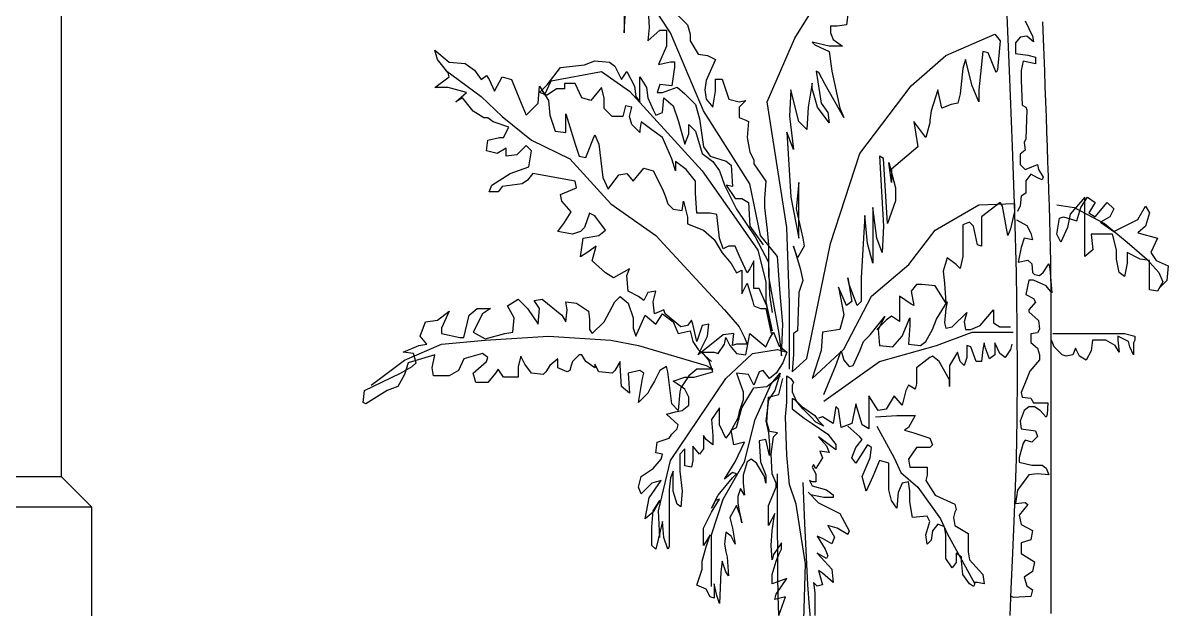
# Model space of a CAD drawing. Header units: metres. Extents: x -109 to 591, y -5 to 592.
# Drawn here: x 585.171 to 587.064, y 7.606 to 8.575 of the extents above; entities that cross this region are included whole.
import ezdxf

# ---------------------------------------------------------------- set-up
doc = ezdxf.new("R2010")
doc.units = ezdxf.units.M
doc.header["$LTSCALE"] = 0.03
doc.layers.add('ARBOLES', color=118, linetype='Continuous')
doc.layers.add('Muro bajo', color=7, linetype='Continuous', lineweight=30)

# ---------------------------------------------------------------- blocks, each defined once
blk = doc.blocks.new('palm1')
at = {"layer": 'ARBOLES', "color": 33}
for points in [[(295.6852, 21.6349), (295.6767, 21.4363), (295.6699, 21.2619), (295.6647, 21.1081), (295.6611, 20.9718), (295.6591, 20.8494), (295.6586, 20.7382), (295.6594, 20.6369), (295.6611, 20.5445), (295.6636, 20.4602), (295.6666, 20.3831), (295.6697, 20.3123), (295.6728, 20.247), (295.6755, 20.1862)], [(295.6001, 21.548), (295.5986, 21.5092), (295.5973, 21.4717), (295.5959, 21.4352), (295.5947, 21.3996), (295.5934, 21.3646), (295.5922, 21.33), (295.5909, 21.2956), (295.5897, 21.2613), (295.5885, 21.227), (295.5873, 21.193), (295.5862, 21.1592), (295.5852, 21.1259), (295.5843, 21.093), (295.5834, 21.0607), (295.5827, 21.029), (295.5822, 20.9981), (295.5818, 20.9678), (295.5815, 20.938), (295.5813, 20.9084), (295.5812, 20.879), (295.5811, 20.8497), (295.5811, 20.8201), (295.5811, 20.7903), (295.5811, 20.76), (295.5811, 20.7296), (295.5811, 20.6991), (295.5811, 20.6688), (295.5811, 20.6391), (295.5811, 20.61), (295.5811, 20.5818), (295.5811, 20.5548), (295.5811, 20.5291), (295.5811, 20.5046), (295.5811, 20.4811), (295.5811, 20.4585), (295.5811, 20.4366), (295.5811, 20.4152), (295.5811, 20.3941), (295.5811, 20.3733), (295.5811, 20.3524), (295.5811, 20.3316), (295.5811, 20.3109), (295.5811, 20.2903), (295.5811, 20.2698), (295.5811, 20.2495), (295.5811, 20.2295), (295.5811, 20.2097), (295.5811, 20.1903)], [(295.6405, 21.5504), (295.6229, 21.5152), (295.6207, 21.502), (295.6361, 21.5152), (295.6515, 21.513), (295.6625, 21.4998), (295.6625, 21.4756), (295.6339, 21.4712), (295.6163, 21.4668), (295.6163, 21.4514), (295.6449, 21.458), (295.6471, 21.447), (295.6493, 21.4361), (295.6493, 21.4141), (295.6471, 21.3569), (295.6383, 21.3525), (295.6361, 21.3459), (295.6383, 21.2799), (295.6427, 21.2711), (295.6405, 21.2535), (295.6515, 21.2448), (295.6515, 21.2206), (295.6405, 21.2096), (295.6339, 21.2118), (295.6119, 21.2206), (295.6097, 21.2096), (295.5987, 21.192), (295.6009, 21.1854), (295.6119, 21.1898), (295.6273, 21.1986), (295.6383, 21.1832), (295.6383, 21.1546), (295.6493, 21.148), (295.6515, 21.126), (295.6581, 21.1128)], [(295.6603, 21.0937), (295.6361, 21.0805), (295.6273, 21.0629), (295.6229, 21.0475), (295.6427, 21.0519), (295.6493, 21.03), (295.6559, 20.997), (295.6339, 21.0014), (295.6251, 20.9926), (295.6229, 20.9728), (295.6185, 20.9684), (295.6075, 20.9662), (295.5987, 20.9728), (295.5855, 20.9926), (295.5833, 20.9816), (295.5789, 20.9266), (295.5921, 20.942), (295.6207, 20.9552), (295.6317, 20.9552), (295.6383, 20.9222), (295.6207, 20.9134), (295.6163, 20.9046), (295.6317, 20.887), (295.6317, 20.8826), (295.6097, 20.8628), (295.6075, 20.843), (295.6119, 20.8343), (295.6273, 20.8321), (295.6273, 20.8123), (295.6119, 20.7991), (295.6075, 20.7837), (295.6075, 20.7727), (295.6295, 20.7463), (295.6405, 20.7199), (295.6493, 20.6979), (295.6471, 20.6869), (295.6273, 20.6847), (295.6207, 20.6737), (295.6119, 20.6737), (295.5877, 20.6737), (295.5899, 20.6473), (295.5921, 20.6408), (295.6053, 20.6561), (295.6185, 20.6649), (295.6317, 20.6649), (295.6427, 20.6561), (295.6515, 20.632), (295.6493, 20.6144), (295.6163, 20.61), (295.6119, 20.5968), (295.6251, 20.5836), (295.6405, 20.588), (295.6449, 20.5814), (295.6537, 20.5484), (295.6537, 20.5374), (295.6251, 20.5308), (295.6009, 20.5308), (295.5921, 20.5242), (295.5855, 20.5088), (295.6119, 20.511), (295.6317, 20.5088), (295.6581, 20.4736), (295.6625, 20.4429), (295.6405, 20.4451), (295.6339, 20.4407), (295.6537, 20.4165), (295.6493, 20.3945), (295.6229, 20.3813), (295.6273, 20.3593), (295.6493, 20.3527), (295.6493, 20.3285), (295.6185, 20.3087), (295.6229, 20.2867), (295.6427, 20.2735), (295.6361, 20.2538), (295.6229, 20.245), (295.6273, 20.2296), (295.6669, 20.2274), (295.6713, 20.2296)], [(296.2095, 20.5106), (296.2095, 20.4467), (296.2094, 20.387), (296.2091, 20.3314), (296.2087, 20.2796), (296.2079, 20.2314), (296.2067, 20.1864)], [(296.1506, 20.491), (296.1469, 20.397), (296.1432, 20.3197), (296.1396, 20.2566), (296.1361, 20.2057), (296.1326, 20.1647)]]:
    blk.add_lwpolyline(points, dxfattribs=at)
at = {"layer": 'ARBOLES', "color": 104}
for points in [[(296.1811, 20.7512), (296.1811, 20.9031), (296.1872, 21.0762), (296.2328, 21.3647), (296.1689, 21.5105), (296.0839, 21.6472)], [(296.0474, 21.5652), (296.0504, 21.5409), (296.0717, 21.5379), (296.0869, 21.5379), (296.0869, 21.5227), (296.0808, 21.5075), (296.0595, 21.4923), (296.0899, 21.4923), (296.1294, 21.5014), (296.1234, 21.4953), (296.0899, 21.4802), (296.0839, 21.4346), (296.0656, 21.3496), (296.0565, 21.3283), (296.099, 21.4042), (296.1142, 21.4316), (296.1203, 21.4346), (296.1082, 21.3617), (296.093, 21.3404), (296.0899, 21.3162), (296.1173, 21.3526), (296.1294, 21.3951), (296.1294, 21.4073), (296.1386, 21.3526), (296.1416, 21.301), (296.1598, 21.3192), (296.1781, 21.3921), (296.1811, 21.3313), (296.172, 21.2554), (296.1872, 21.2949), (296.1781, 21.1461), (296.1598, 21.0519), (296.1598, 21.1157), (296.1598, 21.1795), (296.1659, 21.1187), (296.1507, 21.0519), (296.1477, 21.0337), (296.1629, 21.0064), (296.172, 21.0337), (296.1568, 20.9821), (296.1507, 20.9547), (296.1598, 20.9274), (296.1629, 20.8393), (296.172, 20.8332), (296.172, 20.7847), (296.175, 20.7452), (296.1416, 20.7755), (296.0869, 21.0398), (296.02, 21.2463), (295.9015, 21.4012), (295.8225, 21.471), (295.71, 21.5196), (295.6979, 21.5045), (295.704, 21.4376), (295.707, 21.4316), (295.7252, 21.4771), (295.7374, 21.4802), (295.7465, 21.3921), (295.7465, 21.3647), (295.7617, 21.4012), (295.7769, 21.4619), (295.783, 21.4407), (295.7891, 21.383), (295.7951, 21.3617), (295.8103, 21.3587), (295.8316, 21.3496), (295.8407, 21.3921), (295.8559, 21.3435), (295.859, 21.3222), (295.859, 21.3162), (295.8681, 21.2827), (295.8954, 21.3192), (295.8863, 21.2615), (295.9471, 21.2099), (295.9471, 21.1795), (295.9532, 21.225), (295.938, 21.1673), (295.938, 21.137), (295.9562, 21.0853), (295.9653, 21.2341), (295.9744, 21.2402), (295.9714, 21.1856), (295.9653, 21.0793), (295.9684, 21.0185), (295.9805, 21.0519), (295.9896, 21.1218), (295.9896, 21.061), (295.9896, 21.0064), (295.9896, 20.9942), (296.0018, 21.0398), (296.0079, 21.1036), (296.017, 20.9608), (296.017, 20.9213), (296.017, 20.9061), (296.0261, 20.897), (296.0443, 20.9456), (296.0474, 20.9608), (296.0383, 20.9061), (296.0504, 20.897), (296.0687, 20.9395), (296.0565, 20.8758), (296.0656, 20.8424), (296.1051, 20.8363), (296.1082, 20.7938), (296.1294, 20.73), (296.0565, 20.7968), (295.9927, 20.9183), (295.9076, 20.9912), (295.8468, 21.0701), (295.7465, 21.1278), (295.6645, 21.1309), (295.6645, 21.1127), (295.6736, 21.0732), (295.6796, 21.058), (295.6918, 21.1248), (295.6979, 21.1339), (295.7404, 21.1005), (295.7404, 21.058), (295.7404, 21.0337), (295.7495, 21.0367), (295.7587, 21.0793), (295.7678, 21.0884), (295.783, 21.0823), (295.783, 21.0094), (295.7891, 20.9821), (295.7982, 20.9912), (295.8194, 21.0064), (295.8286, 20.976), (295.8255, 20.9487), (295.8225, 20.9031), (295.8468, 20.9426), (295.8772, 20.9456), (295.8893, 20.9456), (295.9015, 20.9304), (295.8954, 20.897), (295.9015, 20.9001), (295.9289, 20.9183), (295.9289, 20.8727), (295.9289, 20.8606), (295.9471, 20.8727), (295.9592, 20.8636), (295.9805, 20.8424)]]:
    blk.add_lwpolyline(points, dxfattribs=at)
at = {"layer": 'ARBOLES', "color": 126}
for points in [[(296.4425, 21.5682), (296.4151, 21.5409), (296.409, 21.5196), (296.409, 21.5045), (296.3908, 21.4741), (296.3695, 21.471), (296.3513, 21.4619), (296.3726, 21.4133), (296.3756, 21.3921), (296.3726, 21.3708), (296.3574, 21.3526), (296.3513, 21.389), (296.3513, 21.4164), (296.3361, 21.4164), (296.327, 21.389), (296.3209, 21.3708), (296.2966, 21.3647), (296.2814, 21.3678), (296.2966, 21.3526), (296.2966, 21.3283), (296.2814, 21.3222), (296.2753, 21.3192), (296.2784, 21.2827), (296.2723, 21.2493), (296.2632, 21.2311), (296.2632, 21.222), (296.2358, 21.1825), (296.2388, 21.143), (296.2388, 21.1218), (296.2328, 21.0701), (296.2297, 21.0367), (296.2297, 20.9638), (296.2054, 20.8332), (296.1993, 20.7816), (296.1963, 20.8545), (296.2024, 20.9244), (296.2085, 21.0094), (296.248, 21.058), (296.2723, 21.1764), (296.3786, 21.3435), (296.4546, 21.5227), (296.5002, 21.5925)], [(296.561, 21.5956), (296.561, 21.5227), (296.558, 21.5743)], [(296.5063, 21.5865), (296.5033, 21.5348), (296.5063, 21.5045), (296.4789, 21.5287), (296.4637, 21.5287), (296.4637, 21.4923), (296.482, 21.4498), (296.4546, 21.4559), (296.4455, 21.4559), (296.4455, 21.4437), (296.4516, 21.4012), (296.4789, 21.4042), (296.485, 21.386), (296.4729, 21.386), (296.4394, 21.3982), (296.4212, 21.383), (296.3969, 21.3587), (296.3878, 21.3253), (296.3786, 21.2615), (296.3635, 21.2402), (296.327, 21.2281), (296.3148, 21.219), (296.3118, 21.1704), (296.327, 21.1734), (296.3057, 21.143), (296.2905, 21.143), (296.2753, 21.1339), (296.2723, 21.0793), (296.2419, 21.0367)], [(297.1416, 20.7144), (297.0656, 20.7721), (296.9805, 20.8085), (296.8802, 20.8176), (296.7343, 20.8267), (296.5915, 20.8176), (296.5277, 20.8055), (296.3727, 20.7599), (296.3575, 20.7508), (296.3818, 20.7508), (296.3939, 20.7508), (296.4122, 20.7356), (296.4304, 20.7083), (296.4334, 20.6992), (296.4365, 20.6566), (296.4517, 20.6718), (296.4608, 20.7447), (296.4638, 20.7569), (296.479, 20.7478), (296.4912, 20.7235), (296.5003, 20.7083), (296.5064, 20.6961), (296.5277, 20.6749), (296.5185, 20.7295), (296.5155, 20.7417), (296.5246, 20.7478), (296.552, 20.7417), (296.5489, 20.6961), (296.5672, 20.7113), (296.5702, 20.7599), (296.5702, 20.769), (296.5824, 20.7478), (296.5884, 20.7417), (296.6188, 20.7447), (296.628, 20.7629), (296.628, 20.7538), (296.6492, 20.769), (296.6583, 20.7842), (296.6644, 20.7842), (296.6796, 20.769), (296.6827, 20.7599), (296.6857, 20.7478), (296.6918, 20.7447), (296.713, 20.7538), (296.713, 20.7751), (296.7313, 20.7599), (296.7404, 20.7447), (296.7465, 20.7387), (296.7738, 20.7417), (296.789, 20.7629), (296.7981, 20.7812), (296.8042, 20.7569), (296.8042, 20.7326), (296.8194, 20.7326), (296.8377, 20.7326), (296.8498, 20.7508), (296.8559, 20.7417), (296.8741, 20.7204), (296.9015, 20.7204), (296.9076, 20.7417), (296.8772, 20.769), (296.8741, 20.7781), (296.8863, 20.7872), (296.9288, 20.7751), (296.941, 20.7478), (296.9623, 20.7356), (296.9987, 20.7356), (297.0018, 20.7538), (296.9957, 20.7842), (297.0565, 20.766), (297.0656, 20.7387), (297.0808, 20.7113), (297.1051, 20.7022), (297.1537, 20.6718), (297.1598, 20.6749), (297.1568, 20.7022), (297.0747, 20.7417), (297.0474, 20.7569), (297.0382, 20.766), (297.0443, 20.7872), (297.0686, 20.7903), (297.0322, 20.8055), (297.0139, 20.8085), (297.0291, 20.8267), (297.017, 20.8601), (296.9896, 20.8632), (296.9623, 20.8844), (296.9805, 20.845), (296.9805, 20.8328), (296.9379, 20.8237), (296.9288, 20.8237), (296.9167, 20.8753), (296.8984, 20.8905), (296.868, 20.8905), (296.8863, 20.8784), (296.9076, 20.8358), (296.8802, 20.8207), (296.8346, 20.8328), (296.8164, 20.8358), (296.8133, 20.8692), (296.8285, 20.8966), (296.8042, 20.9118), (296.7829, 20.8905), (296.7586, 20.8541), (296.7556, 20.8905), (296.7678, 20.9087), (296.7495, 20.9118), (296.7039, 20.8753), (296.6948, 20.8601), (296.6918, 20.8875), (296.6948, 20.9057), (296.6705, 20.9027), (296.6431, 20.8844), (296.6401, 20.8662), (296.6401, 20.8419), (296.634, 20.8328), (296.6067, 20.8601), (296.5824, 20.9057), (296.5702, 20.9178), (296.552, 20.9027), (296.5398, 20.8692), (296.5398, 20.845), (296.5337, 20.8267), (296.5125, 20.8753), (296.4882, 20.8541), (296.473, 20.8784), (296.4486, 20.8601), (296.4365, 20.8328), (296.4091, 20.8389), (296.4031, 20.8146), (296.3909, 20.7964), (296.3605, 20.769)], [(295.9837, 20.6415), (295.935, 20.6445), (295.8925, 20.6445), (295.9077, 20.6172), (295.9168, 20.6111), (295.8955, 20.605), (295.8591, 20.5929), (295.853, 20.5777), (295.8591, 20.5716), (295.8894, 20.5716), (295.9077, 20.5443), (295.9046, 20.5261), (295.8651, 20.5261), (295.8651, 20.5078), (295.8682, 20.4957), (295.8469, 20.4623), (295.8013, 20.441), (295.7983, 20.4289), (295.8013, 20.4228), (295.8043, 20.4106), (295.8013, 20.3924), (295.7709, 20.3742), (295.7709, 20.3529), (295.7709, 20.3317), (295.7679, 20.3135), (295.7375, 20.28), (295.7344, 20.2588), (295.7496, 20.2618), (295.7588, 20.2618)]]:
    blk.add_lwpolyline(points, dxfattribs=at)
at = {"layer": 'ARBOLES', "color": 108}
for points in [[(296.9714, 21.4372), (296.8893, 21.3764), (296.8407, 21.3309), (296.7738, 21.2762), (296.6857, 21.2337), (296.5915, 21.1304), (296.4882, 21.0575), (296.3301, 20.8875), (296.2967, 20.848), (296.2845, 20.8237), (296.2785, 20.8085), (296.2906, 20.8085), (296.3028, 20.8085), (296.3119, 20.8055), (296.3088, 20.8328), (296.3332, 20.8298), (296.3909, 20.7842), (296.3696, 20.8267), (296.3666, 20.8541), (296.3818, 20.851), (296.3939, 20.8146), (296.4031, 20.8541), (296.4061, 20.8632), (296.4152, 20.851), (296.4304, 20.848), (296.4669, 20.8784), (296.4699, 20.8875), (296.4912, 20.8784), (296.4942, 20.9057), (296.4882, 20.93), (296.5064, 20.927), (296.5155, 20.9087), (296.5277, 20.9178), (296.552, 20.93), (296.555, 20.9664), (296.5489, 20.9816), (296.5854, 20.9604), (296.6036, 20.9725), (296.634, 20.9998), (296.6249, 21.0333), (296.6462, 21.0181), (296.6614, 21.009), (296.6553, 21.0515), (296.6188, 21.0575), (296.6036, 21.0697), (296.628, 21.1031), (296.6401, 21.1092), (296.6523, 21.0758), (296.6614, 21.0667), (296.6796, 21.0606), (296.713, 21.0667), (296.6979, 21.0879), (296.6827, 21.1122), (296.7039, 21.1365), (296.707, 21.1517), (296.6705, 21.1669), (296.6735, 21.1821), (296.7708, 21.2003), (296.7829, 21.1851), (296.7951, 21.176), (296.8407, 21.1699), (296.8498, 21.1578), (296.8711, 21.1578), (296.865, 21.173), (296.8225, 21.2003), (296.7799, 21.2155), (296.7738, 21.2519), (296.786, 21.2641), (296.8073, 21.2428), (296.8316, 21.2398), (296.8316, 21.258), (296.8528, 21.2459), (296.8772, 21.2519), (296.8741, 21.2762), (296.8468, 21.2823), (296.8377, 21.2823), (296.8255, 21.3066), (296.862, 21.3187), (296.8741, 21.3279), (296.8832, 21.3279), (296.9076, 21.343), (296.9319, 21.3734), (296.9471, 21.3643), (296.9227, 21.3856), (296.9653, 21.3977), (296.9957, 21.3977), (296.9623, 21.422), (296.9653, 21.4311), (296.9896, 21.4615), (296.9957, 21.4827), (296.9623, 21.4554), (296.9258, 21.4524), (296.9045, 21.4372), (296.8893, 21.4159), (296.8772, 21.425), (296.8711, 21.4159), (296.8589, 21.3886), (296.8407, 21.422), (296.8194, 21.4159), (296.8012, 21.3704), (296.786, 21.3339), (296.7586, 21.3613), (296.7556, 21.4007), (296.7343, 21.3673), (296.7313, 21.3339), (296.7191, 21.2975), (296.6948, 21.2944), (296.6948, 21.337), (296.6735, 21.2671), (296.6644, 21.2398), (296.6492, 21.2367), (296.628, 21.2884), (296.6188, 21.2671), (296.6097, 21.1912), (296.5976, 21.1638), (296.5732, 21.1973), (296.555, 21.2003), (296.5398, 21.1821), (296.5155, 21.2124), (296.4942, 21.2064), (296.473, 21.1638), (296.4669, 21.1487), (296.4608, 21.1304), (296.4486, 21.1183), (296.4274, 21.1153), (296.4243, 21.1365), (296.4152, 21.1001), (296.4152, 21.0849), (296.3787, 21.0697), (296.3544, 21.0484), (296.3362, 21.0181), (296.3149, 20.9938), (296.3028, 20.9725), (296.2906, 20.9786), (296.2906, 20.9239), (296.2785, 20.9482), (296.2663, 20.9087), (296.2633, 20.8966), (296.2481, 20.8905), (296.2359, 20.8905), (296.2237, 20.8328)], [(295.5672, 21.1278), (295.5277, 21.1218), (295.4578, 21.0853), (295.4061, 21.0428), (295.3605, 21.0033), (295.3332, 20.973), (295.3241, 20.9517), (295.3362, 20.9304), (295.3545, 20.9335), (295.3545, 21.0003), (295.3757, 21.0033), (295.4061, 21.0185), (295.4061, 20.9942), (295.4122, 20.9638), (295.4244, 20.973), (295.4304, 21.0033), (295.4304, 21.0246), (295.4396, 21.061), (295.4882, 21.061), (295.4851, 21.0246), (295.5034, 21.0094), (295.5034, 21.0853), (295.5034, 21.1461), (295.5368, 21.1066), (295.5429, 21.0762), (295.5581, 21.0428), (295.5672, 21.061), (295.5611, 21.0975), (295.552, 21.1005), (295.5216, 21.0914), (295.5125, 21.1218), (295.4973, 21.1461), (295.4791, 21.1339), (295.4943, 21.1096), (295.4791, 21.1005), (295.4517, 21.1339), (295.4365, 21.1187), (295.4456, 21.1005), (295.4669, 21.0884), (295.4365, 21.0671), (295.3818, 21.0944), (295.3636, 21.1248), (295.3545, 21.1096), (295.3636, 21.0793), (295.3818, 21.0641), (295.3362, 21.0519), (295.3514, 21.0185), (295.3393, 21.0003), (295.3119, 20.9881), (295.315, 20.9547), (295.3301, 20.9395)], [(296.1508, 20.098), (296.1447, 20.3046), (296.1538, 20.3623), (296.166, 20.4412), (296.1812, 20.4868), (296.1873, 20.5536), (296.1903, 20.6417), (296.1873, 20.6751), (296.1873, 20.7358), (296.1782, 20.7298), (296.1721, 20.7207), (296.1751, 20.7146), (296.1751, 20.6994), (296.166, 20.6781), (296.1538, 20.666), (296.1234, 20.6447), (296.1143, 20.6326), (296.1022, 20.6204), (296.1204, 20.6295), (296.1326, 20.6417), (296.1508, 20.6599), (296.166, 20.6781), (296.1751, 20.6842), (296.1751, 20.6599), (296.1478, 20.6387), (296.1295, 20.6265), (296.0931, 20.6022), (296.0748, 20.5779), (296.0748, 20.5658), (296.1143, 20.5961), (296.0961, 20.5749), (296.09, 20.5597), (296.1113, 20.5627), (296.1052, 20.5475), (296.1204, 20.5232), (296.1265, 20.5324), (296.1295, 20.5263), (296.1204, 20.5111), (296.1204, 20.4929), (296.1295, 20.4929), (296.1356, 20.4959), (296.1295, 20.4838), (296.0961, 20.4746), (296.0809, 20.4625), (296.0809, 20.4564), (296.1022, 20.4564), (296.1174, 20.4595), (296.1326, 20.4625), (296.1386, 20.4686), (296.1143, 20.4443), (296.0657, 20.42), (296.0444, 20.3805), (296.0475, 20.3714), (296.0718, 20.3866), (296.0931, 20.3926), (296.0779, 20.3653), (296.0839, 20.3501), (296.1052, 20.3623), (296.1174, 20.3683), (296.0991, 20.338), (296.0931, 20.3228), (296.0961, 20.3167), (296.1174, 20.3289), (296.0839, 20.2924), (296.0809, 20.262), (296.1052, 20.2833), (296.1143, 20.2894), (296.1052, 20.256), (296.1174, 20.2529), (296.1265, 20.262), (296.1234, 20.2378), (296.1234, 20.1861)], [(296.2055, 20.1859), (296.1903, 20.2284), (296.2025, 20.2254), (296.2146, 20.2223), (296.2116, 20.2345), (296.1873, 20.2709), (296.2207, 20.2588), (296.2207, 20.28), (296.2116, 20.3104), (296.2055, 20.3256), (296.1994, 20.3378), (296.1994, 20.3529), (296.2177, 20.3256), (296.2207, 20.3135), (296.2237, 20.3469), (296.2207, 20.3803), (296.2177, 20.4015), (296.2146, 20.4198), (296.2298, 20.3924), (296.2298, 20.438), (296.2116, 20.4805), (296.2116, 20.4896), (296.2207, 20.5109), (296.2237, 20.5564), (296.2177, 20.5959), (296.2086, 20.605), (296.2268, 20.6081), (296.2329, 20.6293), (296.2298, 20.687), (296.2055, 20.6931), (296.1964, 20.7295)]]:
    blk.add_lwpolyline(points, dxfattribs=at)
at = {"layer": 'ARBOLES', "color": 72}
for points in [[(296.7434, 21.3795), (296.7282, 21.4129), (296.6128, 21.4342), (296.5489, 21.3886), (296.3818, 21.2064), (296.3088, 21.1031), (296.2541, 21.0241), (296.2359, 20.9512), (296.2359, 20.9057), (296.2207, 20.8389), (296.2329, 20.8966), (296.2511, 20.9361), (296.2633, 20.9361), (296.2633, 20.9877), (296.2633, 20.9998), (296.2724, 20.9816), (296.2785, 20.9725), (296.2967, 21.012), (296.3058, 21.0333), (296.321, 21.0333), (296.3332, 21.0272), (296.3423, 21.0515), (296.3484, 21.1061), (296.3635, 21.1092), (296.3939, 21.1092), (296.397, 21.1547), (296.397, 21.1821), (296.4183, 21.2094), (296.4426, 21.2276), (296.4426, 21.2064), (296.4517, 21.2337), (296.473, 21.2823), (296.4973, 21.3005), (296.5216, 21.3187), (296.5246, 21.3005), (296.5246, 21.2944), (296.5429, 21.3127), (296.5489, 21.3309), (296.5429, 21.3521), (296.5581, 21.3552), (296.5641, 21.3309), (296.5884, 21.3309), (296.6067, 21.3491), (296.6067, 21.3734), (296.6128, 21.3977), (296.6371, 21.3673), (296.6583, 21.3734), (296.6735, 21.4068), (296.6979, 21.4068), (296.6979, 21.3947), (296.7039, 21.3947), (296.7161, 21.3947), (296.7374, 21.3795), (296.7556, 21.3856), (296.7374, 21.4038), (296.707, 21.4433), (296.6523, 21.4493), (296.628, 21.4584), (296.5945, 21.4554), (296.5824, 21.4463), (296.5672, 21.4159), (296.555, 21.4342), (296.5368, 21.4007), (296.5337, 21.3764), (296.5246, 21.3643), (296.5246, 21.3947), (296.5246, 21.422), (296.5094, 21.3977), (296.5064, 21.3734), (296.4942, 21.3461), (296.4882, 21.3339), (296.473, 21.34), (296.4699, 21.3734), (296.4486, 21.3552), (296.4365, 21.3218), (296.4213, 21.2671), (296.4122, 21.2914), (296.4122, 21.3127), (296.397, 21.2975), (296.3818, 21.2459), (296.3575, 21.2276), (296.3423, 21.2064), (296.3301, 21.173), (296.3028, 21.1183), (296.2602, 21.0545), (296.2298, 20.9968), (296.2268, 20.9209), (296.2207, 20.8814)], [(296.3605, 20.2527), (296.3605, 20.3712), (296.3332, 20.4532), (296.2845, 20.5382), (296.2602, 20.6354), (296.2237, 20.7174), (296.2025, 20.7417), (296.2146, 20.7022), (296.2298, 20.6809), (296.2359, 20.6324), (296.2298, 20.605), (296.2268, 20.5777), (296.2268, 20.5534), (296.2359, 20.5898), (296.2511, 20.5868), (296.2481, 20.5382), (296.2359, 20.5078), (296.2359, 20.4896), (296.2389, 20.5048), (296.2572, 20.5352), (296.2693, 20.5443), (296.2785, 20.5382), (296.2876, 20.5078), (296.2876, 20.4896), (296.2845, 20.4623), (296.2936, 20.4775), (296.2997, 20.4592), (296.2997, 20.444), (296.2967, 20.4258), (296.2906, 20.3985), (296.2936, 20.4137), (296.3028, 20.438), (296.318, 20.4106), (296.3119, 20.3863), (296.3058, 20.3499), (296.3149, 20.3681), (296.3271, 20.3772), (296.3301, 20.3499), (296.3271, 20.3317), (296.324, 20.3195), (296.321, 20.277), (296.3271, 20.2861), (296.3362, 20.3104), (296.3392, 20.2861), (296.3423, 20.2132), (296.3484, 20.2315), (296.3544, 20.2588), (296.3544, 20.2254), (296.3635, 20.2284), (296.3727, 20.2466), (296.3939, 20.2557), (296.3818, 20.2922), (296.3818, 20.3104), (296.3727, 20.3438), (296.3635, 20.3712), (296.3635, 20.3712), (296.3787, 20.3469), (296.3787, 20.3863), (296.3605, 20.4228), (296.3423, 20.4532), (296.3514, 20.4501), (296.3605, 20.4319), (296.3453, 20.4623), (296.3119, 20.5018), (296.3028, 20.5109), (296.3119, 20.5139), (296.3301, 20.4987), (296.3058, 20.5382), (296.2845, 20.5838), (296.3088, 20.5777), (296.3149, 20.6111), (296.3028, 20.6172), (296.2906, 20.6627), (296.2633, 20.7083), (296.2329, 20.7113), (296.2025, 20.7356)]]:
    blk.add_lwpolyline(points, dxfattribs=at)
at = {"layer": 'ARBOLES', "color": 92}
for points in [[(296.1022, 20.6931), (296.0748, 20.7599), (296.0627, 20.7933), (296.0566, 20.7721), (296.0444, 20.7569), (296.0353, 20.7599), (296.0201, 20.7933), (296.011, 20.8146), (295.9958, 20.8298), (295.9624, 20.8723), (295.9654, 20.8662), (295.9776, 20.8419), (295.9745, 20.8055), (295.9441, 20.8024), (295.9229, 20.8267), (295.9046, 20.8692), (295.9046, 20.851), (295.9077, 20.8085), (295.8803, 20.8055), (295.8682, 20.8146), (295.853, 20.8419), (295.8439, 20.8662), (295.8195, 20.9057), (295.8226, 20.8905), (295.8256, 20.8571), (295.8226, 20.845), (295.8074, 20.848), (295.774, 20.8814), (295.78, 20.8601), (295.777, 20.8419), (295.7648, 20.8419), (295.7436, 20.851), (295.7132, 20.8875), (295.7132, 20.8753), (295.7132, 20.8571), (295.698, 20.848), (295.6737, 20.848)], [(295.5764, 20.8328), (295.4123, 20.8328), (295.388, 20.8267), (295.388, 20.8176), (295.391, 20.8115), (295.391, 20.8024), (295.391, 20.7842), (295.4001, 20.8024), (295.4032, 20.8146), (295.4275, 20.8267), (295.4275, 20.8176), (295.4245, 20.7903), (295.4336, 20.8055), (295.4548, 20.8176), (295.4609, 20.8176), (295.4761, 20.8176), (295.4852, 20.8176), (295.4883, 20.7933), (295.5004, 20.7721), (295.5156, 20.7812), (295.5247, 20.7994), (295.5308, 20.7842), (295.546, 20.7812), (295.5551, 20.7842), (295.5734, 20.8024), (295.5795, 20.8176)], [(296.1022, 20.6779), (295.9745, 20.769), (295.8439, 20.8055), (295.7618, 20.8358), (295.6676, 20.8358)], [(296.479, 20.3651), (296.4821, 20.4258), (296.4547, 20.5412), (296.3909, 20.6354), (296.3271, 20.7295), (296.2663, 20.7872), (296.2086, 20.7964), (296.1873, 20.7903), (296.1964, 20.766), (296.2116, 20.7417), (296.2268, 20.7295), (296.242, 20.7478), (296.2511, 20.7447), (296.2633, 20.7144), (296.2754, 20.7387), (296.3028, 20.7417), (296.2876, 20.6992), (296.2876, 20.6809), (296.2967, 20.6536), (296.2997, 20.6384), (296.318, 20.605), (296.3271, 20.5929), (296.3423, 20.6232), (296.3423, 20.6506), (296.3423, 20.6627), (296.3605, 20.6354), (296.3575, 20.5989), (296.3575, 20.5777), (296.3727, 20.5898), (296.3787, 20.5989), (296.3787, 20.5777), (296.3787, 20.5686), (296.3879, 20.5564), (296.4031, 20.5746), (296.4031, 20.5412), (296.4061, 20.5261), (296.4213, 20.5291), (296.4213, 20.5686), (296.4334, 20.5564), (296.4334, 20.5169), (296.4274, 20.4714), (296.4304, 20.4349), (296.4395, 20.441), (296.4486, 20.4714), (296.4486, 20.5169), (296.4547, 20.5018), (296.4578, 20.4744), (296.4578, 20.4228), (296.4578, 20.3833), (296.4578, 20.3438), (296.4608, 20.3378), (296.4699, 20.3651), (296.473, 20.4015), (296.4882, 20.3378), (296.4973, 20.3469), (296.4973, 20.3894), (296.4942, 20.4258), (296.479, 20.4501), (296.4942, 20.4228), (296.5125, 20.4076), (296.5033, 20.4562), (296.476, 20.4957), (296.4973, 20.4896), (296.5216, 20.4653), (296.5277, 20.4805), (296.5216, 20.5048), (296.4942, 20.523), (296.476, 20.5443), (296.473, 20.5564), (296.4882, 20.5595), (296.4851, 20.5838), (296.4578, 20.5929), (296.4517, 20.602), (296.4395, 20.6141), (296.4365, 20.6232), (296.4638, 20.6475), (296.4426, 20.6536), (296.4274, 20.6566), (296.4122, 20.6688), (296.4122, 20.687), (296.4213, 20.7052), (296.4395, 20.7174), (296.4486, 20.7235), (296.4213, 20.7326), (296.4, 20.7326), (296.3575, 20.7447), (296.3666, 20.7721), (296.3818, 20.7903), (296.3544, 20.7903), (296.3453, 20.7872), (296.3301, 20.8085), (296.3271, 20.8237), (296.318, 20.8055), (296.3028, 20.7872), (296.2815, 20.7842), (296.2724, 20.8328), (296.2359, 20.8024), (296.2268, 20.8207), (296.2177, 20.8358), (296.2055, 20.8055), (296.1873, 20.7903)], [(295.6706, 20.8085), (295.6737, 20.7964), (295.6858, 20.7781), (295.698, 20.7872), (295.7101, 20.8115), (295.7101, 20.8055), (295.7101, 20.7842), (295.7223, 20.7751), (295.7314, 20.7994), (295.7344, 20.8115), (295.7375, 20.7964), (295.7405, 20.769), (295.7527, 20.769), (295.7648, 20.8024), (295.774, 20.8055), (295.774, 20.7781), (295.777, 20.769), (295.78, 20.7599), (295.7892, 20.769), (295.7952, 20.7903), (295.8135, 20.7599), (295.8135, 20.7174), (295.8135, 20.7113), (295.8135, 20.7265), (295.8378, 20.769), (295.853, 20.7812), (295.8591, 20.7781), (295.8894, 20.7538), (295.8894, 20.7174), (295.8925, 20.7052), (295.9077, 20.7144), (295.9138, 20.7022), (295.9229, 20.6688), (295.9411, 20.6901), (295.9593, 20.6597), (295.9776, 20.6566), (295.9989, 20.6901), (295.9989, 20.6506), (295.9989, 20.6141), (296.014, 20.6232), (296.0292, 20.6718), (296.0384, 20.6263), (296.0627, 20.6172), (296.0688, 20.6597), (296.0748, 20.6658), (296.0809, 20.6263), (296.1052, 20.6415), (296.1143, 20.6384)], [(295.9806, 20.6202), (295.9411, 20.5473), (295.9259, 20.5139), (295.8864, 20.4805), (295.8347, 20.4076), (295.8195, 20.3742), (295.7557, 20.2588), (295.7588, 20.2527), (295.7679, 20.2588), (295.7831, 20.28), (295.7861, 20.3104), (295.7861, 20.3195), (295.7983, 20.3286), (295.7983, 20.3074), (295.8074, 20.2952), (295.8226, 20.3165), (295.8226, 20.3712), (295.8256, 20.3894), (295.8408, 20.3955), (295.853, 20.3803), (295.856, 20.359), (295.8651, 20.3499), (295.8682, 20.3712), (295.8591, 20.4015), (295.8651, 20.4137), (295.8986, 20.4106), (295.9046, 20.4471), (295.9046, 20.4714), (295.9077, 20.4926), (295.9229, 20.4896), (295.932, 20.4683), (295.935, 20.4319), (295.9472, 20.4501), (295.9533, 20.4744), (295.9533, 20.52), (295.9533, 20.5352), (295.9745, 20.5412), (295.9897, 20.5048), (296.0049, 20.4714), (296.014, 20.5048), (295.9958, 20.5473), (295.9928, 20.5716), (296.0019, 20.5777), (296.0292, 20.5352), (296.0384, 20.5473), (296.0292, 20.5716), (296.014, 20.5898), (296.0201, 20.5959), (296.0475, 20.6202)]]:
    blk.add_lwpolyline(points, dxfattribs=at)

msp = doc.modelspace()

# ---------------------------------------------------------------- linework, layer by layer
at = {"layer": 'Muro bajo'}
for p, q in [((585.2349, 7.8249), (585.2349, 9.2799)), ((585.2349, 7.8249), (584.9349, 7.8249)), ((585.2349, 7.8249), (585.2849, 7.7749)), ((585.2849, 7.7749), (584.8849, 7.7749)), ((585.2849, 7.2749), (585.2849, 7.7749))]:
    msp.add_line(p, q, dxfattribs=at)

# ---------------------------------------------------------------- block references
at = {"layer": 'ARBOLES', "color": 35, "xscale": -0.7199999999999989, "yscale": 0.7199999999999989, "zscale": 0.7200000000000001}
msp.add_blockref('palm1', (799.6887, -6.9381), dxfattribs=at)

doc.saveas('drawing.dxf')
